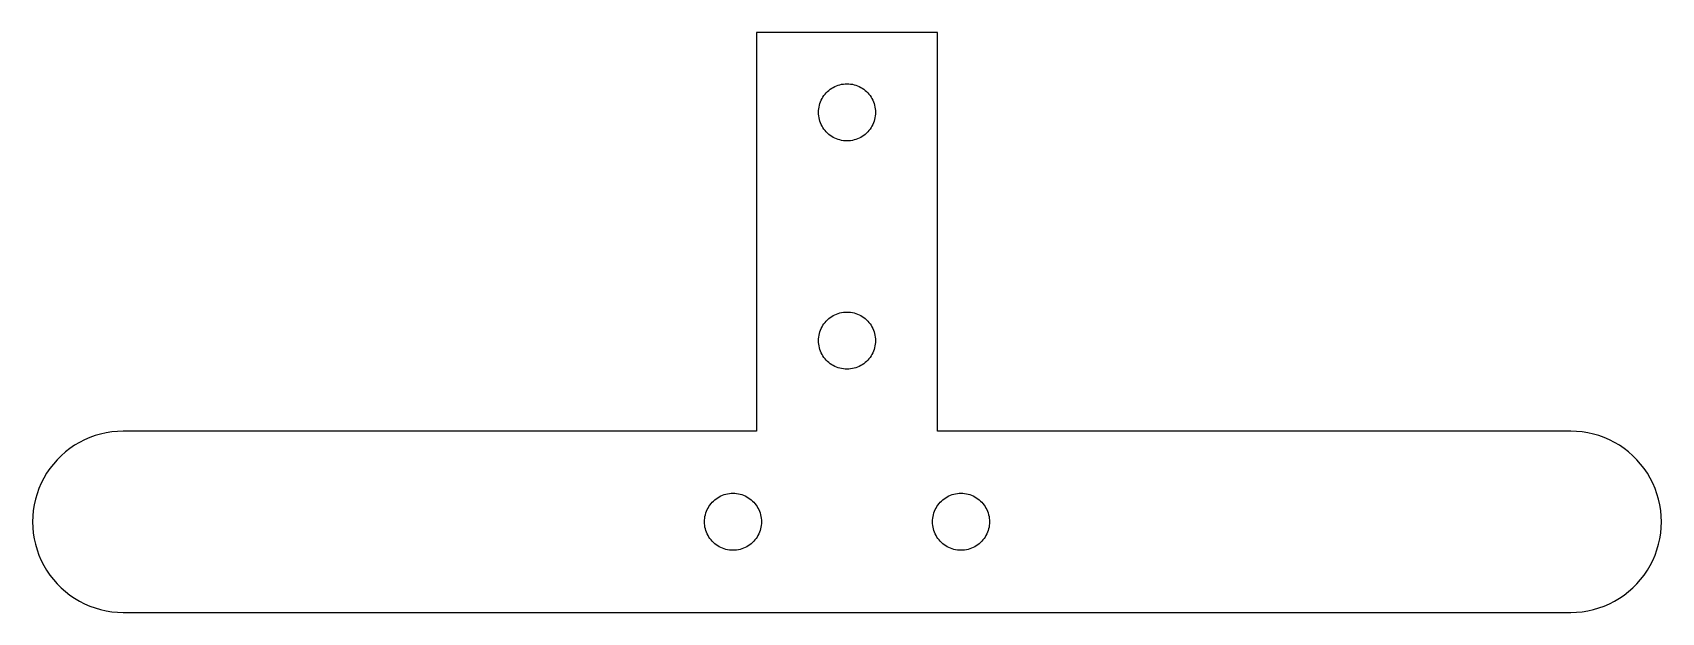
# Model space of a CAD drawing. Header units: metres. Extents: x -57 to 57, y -6 to 34.
import ezdxf

# ---------------------------------------------------------------- set-up
doc = ezdxf.new("R2010")
doc.units = ezdxf.units.M

msp = doc.modelspace()

# ---------------------------------------------------------------- linework, layer by layer
for p, q in [((6.35, 34.2898), (-6.35, 34.2898)), ((-6.35, 34.2898), (-6.35, 6.35)), ((6.35, 6.35), (6.35, 34.2898)), ((-1.75261, 29.6633), (-1.68827, 29.7714)), ((-1.68827, 29.7714), (-1.61773, 29.8753)), ((-1.61773, 29.8753), (-1.54099, 29.9745)), ((-1.54099, 29.9745), (-1.45766, 30.0687)), ((-1.45766, 30.0687), (-1.36891, 30.1578)), ((-1.36891, 30.1578), (-1.27473, 30.2408)), ((-1.27473, 30.2408), (-1.17551, 30.3179)), ((-1.17551, 30.3179), (-1.07164, 30.3885)), ((-1.07164, 30.3885), (-0.963507, 30.4524)), ((-0.963507, 30.4524), (-0.851498, 30.5094)), ((-0.851498, 30.5094), (-0.736002, 30.5594)), ((-0.736002, 30.5594), (-0.617792, 30.602)), ((-0.617792, 30.602), (-0.497256, 30.6369)), ((-0.497256, 30.6369), (-0.374396, 30.6644)), ((-0.374396, 30.6644), (-0.250372, 30.6842)), ((-0.250372, 30.6842), (-0.125574, 30.6958)), ((-0.125574, 30.6958), (0, 30.6997)), ((0, 30.6997), (0.125574, 30.6958)), ((0.125574, 30.6958), (0.250372, 30.6842)), ((0.250372, 30.6842), (0.374396, 30.6644)), ((0.374396, 30.6644), (0.497256, 30.6369)), ((0.497256, 30.6369), (0.617792, 30.602)), ((0.617792, 30.602), (0.736002, 30.5594)), ((0.736002, 30.5594), (0.851498, 30.5094)), ((0.851498, 30.5094), (0.963507, 30.4524)), ((0.963507, 30.4524), (1.07164, 30.3885)), ((1.07164, 30.3885), (1.17551, 30.3179)), ((1.17551, 30.3179), (1.27473, 30.2408)), ((1.27473, 30.2408), (1.36891, 30.1578)), ((1.36891, 30.1578), (1.45766, 30.0687)), ((1.45766, 30.0687), (1.54099, 29.9745)), ((1.54099, 29.9745), (1.61773, 29.8753)), ((1.61773, 29.8753), (1.68827, 29.7714)), ((1.68827, 29.7714), (1.75261, 29.6633)), ((-1.99988, 28.6998), (-1.996, 28.8254)), ((-1.996, 28.5742), (-1.99988, 28.6998)), ((-1.996, 28.8254), (-1.98399, 28.9506)), ((-1.98399, 28.9506), (-1.96422, 29.0746)), ((-1.96422, 29.0746), (-1.93709, 29.1971)), ((-1.93709, 29.1971), (-1.90182, 29.318)), ((-1.90182, 29.318), (-1.85919, 29.4362)), ((-1.85919, 29.4362), (-1.80958, 29.5513)), ((-1.80958, 29.5513), (-1.75261, 29.6633)), ((1.75261, 29.6633), (1.80958, 29.5513)), ((1.80958, 29.5513), (1.85919, 29.4362)), ((1.85919, 29.4362), (1.90182, 29.318)), ((1.90182, 29.318), (1.93709, 29.1971)), ((1.93709, 29.1971), (1.96422, 29.0746)), ((1.96422, 29.0746), (1.98399, 28.9506)), ((1.98399, 28.9506), (1.996, 28.8254)), ((1.996, 28.8254), (1.99988, 28.6998)), ((1.99988, 28.6998), (1.996, 28.5742)), ((-1.98399, 28.449), (-1.996, 28.5742)), ((-1.96422, 28.325), (-1.98399, 28.449)), ((-1.93709, 28.2025), (-1.96422, 28.325)), ((-1.90182, 28.0816), (-1.93709, 28.2025)), ((-1.85919, 27.9634), (-1.90182, 28.0816)), ((-1.80958, 27.8483), (-1.85919, 27.9634)), ((-1.75261, 27.7363), (-1.80958, 27.8483)), ((-1.68827, 27.6282), (-1.75261, 27.7363)), ((-1.61773, 27.5243), (-1.68827, 27.6282)), ((-1.54099, 27.4251), (-1.61773, 27.5243)), ((1.61773, 27.5243), (1.54099, 27.4251)), ((1.68827, 27.6282), (1.61773, 27.5243)), ((1.75261, 27.7363), (1.68827, 27.6282)), ((1.80958, 27.8483), (1.75261, 27.7363)), ((1.85919, 27.9634), (1.80958, 27.8483)), ((1.90182, 28.0816), (1.85919, 27.9634)), ((1.93709, 28.2025), (1.90182, 28.0816)), ((1.96422, 28.325), (1.93709, 28.2025)), ((1.98399, 28.449), (1.96422, 28.325)), ((1.996, 28.5742), (1.98399, 28.449)), ((-1.45766, 27.3309), (-1.54099, 27.4251)), ((-1.36891, 27.2417), (-1.45766, 27.3309)), ((-1.27473, 27.1588), (-1.36891, 27.2417)), ((-1.17551, 27.0817), (-1.27473, 27.1588)), ((-1.07164, 27.0111), (-1.17551, 27.0817)), ((-0.963507, 26.9472), (-1.07164, 27.0111)), ((-0.851498, 26.8902), (-0.963507, 26.9472)), ((-0.736002, 26.8402), (-0.851498, 26.8902)), ((-0.617792, 26.7976), (-0.736002, 26.8402)), ((-0.497256, 26.7627), (-0.617792, 26.7976)), ((-0.374396, 26.7352), (-0.497256, 26.7627)), ((-0.250372, 26.7154), (-0.374396, 26.7352)), ((-0.125574, 26.7038), (-0.250372, 26.7154)), ((0, 26.6999), (-0.125574, 26.7038)), ((0.125574, 26.7038), (0, 26.6999)), ((0.250372, 26.7154), (0.125574, 26.7038)), ((0.374396, 26.7352), (0.250372, 26.7154)), ((0.497256, 26.7627), (0.374396, 26.7352)), ((0.617792, 26.7976), (0.497256, 26.7627)), ((0.736002, 26.8402), (0.617792, 26.7976)), ((0.851498, 26.8902), (0.736002, 26.8402)), ((0.963507, 26.9472), (0.851498, 26.8902)), ((1.07164, 27.0111), (0.963507, 26.9472)), ((1.17551, 27.0817), (1.07164, 27.0111)), ((1.27473, 27.1588), (1.17551, 27.0817)), ((1.36891, 27.2417), (1.27473, 27.1588)), ((1.45766, 27.3309), (1.36891, 27.2417)), ((1.54099, 27.4251), (1.45766, 27.3309)), ((-1.75261, 13.6635), (-1.68827, 13.7716)), ((-1.68827, 13.7716), (-1.61773, 13.8755)), ((-1.61773, 13.8755), (-1.54099, 13.9747)), ((-1.54099, 13.9747), (-1.45766, 14.0689)), ((-1.45766, 14.0689), (-1.36891, 14.1577)), ((-1.36891, 14.1577), (-1.27473, 14.241)), ((-1.27473, 14.241), (-1.17551, 14.3177)), ((-1.17551, 14.3177), (-1.07164, 14.3883)), ((-1.07164, 14.3883), (-0.963507, 14.4526)), ((-0.963507, 14.4526), (-0.851498, 14.5096)), ((-0.851498, 14.5096), (-0.736002, 14.5592)), ((-0.736002, 14.5592), (-0.617792, 14.6018)), ((-0.617792, 14.6018), (-0.497256, 14.6371)), ((-0.497256, 14.6371), (-0.374396, 14.6642)), ((-0.374396, 14.6642), (-0.250372, 14.684)), ((-0.250372, 14.684), (-0.125574, 14.696)), ((-0.125574, 14.696), (0, 14.6999)), ((0, 14.6999), (0.125574, 14.696)), ((0.125574, 14.696), (0.250372, 14.684)), ((0.250372, 14.684), (0.374396, 14.6642)), ((0.374396, 14.6642), (0.497256, 14.6371)), ((0.497256, 14.6371), (0.617792, 14.6018)), ((0.617792, 14.6018), (0.736002, 14.5592)), ((0.736002, 14.5592), (0.851498, 14.5096)), ((0.851498, 14.5096), (0.963507, 14.4526)), ((0.963507, 14.4526), (1.07164, 14.3883)), ((1.07164, 14.3883), (1.17551, 14.3177)), ((1.17551, 14.3177), (1.27473, 14.241)), ((1.27473, 14.241), (1.36891, 14.1577)), ((1.36891, 14.1577), (1.45766, 14.0689)), ((1.45766, 14.0689), (1.54099, 13.9747)), ((1.54099, 13.9747), (1.61773, 13.8755)), ((1.61773, 13.8755), (1.68827, 13.7716)), ((1.68827, 13.7716), (1.75261, 13.6635)), ((-1.99988, 12.7), (-1.996, 12.8256)), ((-1.996, 12.574), (-1.99988, 12.7)), ((-1.996, 12.8256), (-1.98399, 12.9504)), ((-1.98399, 12.4492), (-1.996, 12.574)), ((-1.98399, 12.9504), (-1.96422, 13.0744)), ((-1.96422, 13.0744), (-1.93709, 13.1973)), ((-1.93709, 13.1973), (-1.90182, 13.3178)), ((-1.90182, 13.3178), (-1.85919, 13.436)), ((-1.85919, 13.436), (-1.80958, 13.5515)), ((-1.80958, 13.5515), (-1.75261, 13.6635)), ((1.75261, 13.6635), (1.80958, 13.5515)), ((1.80958, 13.5515), (1.85919, 13.436)), ((1.85919, 13.436), (1.90182, 13.3178)), ((1.90182, 13.3178), (1.93709, 13.1973)), ((1.93709, 13.1973), (1.96422, 13.0744)), ((1.96422, 13.0744), (1.98399, 12.9504)), ((1.98399, 12.9504), (1.996, 12.8256)), ((1.996, 12.574), (1.98399, 12.4492)), ((1.996, 12.8256), (1.99988, 12.7)), ((1.99988, 12.7), (1.996, 12.574)), ((-1.96422, 12.3252), (-1.98399, 12.4492)), ((-1.93709, 12.2024), (-1.96422, 12.3252)), ((-1.90182, 12.0818), (-1.93709, 12.2024)), ((-1.85919, 11.9636), (-1.90182, 12.0818)), ((-1.80958, 11.8481), (-1.85919, 11.9636)), ((-1.75261, 11.7361), (-1.80958, 11.8481)), ((-1.68827, 11.628), (-1.75261, 11.7361)), ((-1.61773, 11.5241), (-1.68827, 11.628)), ((-1.54099, 11.4249), (-1.61773, 11.5241)), ((1.61773, 11.5241), (1.54099, 11.4249)), ((1.68827, 11.628), (1.61773, 11.5241)), ((1.75261, 11.7361), (1.68827, 11.628)), ((1.80958, 11.8481), (1.75261, 11.7361)), ((1.85919, 11.9636), (1.80958, 11.8481)), ((1.90182, 12.0818), (1.85919, 11.9636)), ((1.93709, 12.2024), (1.90182, 12.0818)), ((1.96422, 12.3252), (1.93709, 12.2024)), ((1.98399, 12.4492), (1.96422, 12.3252)), ((-1.45766, 11.3307), (-1.54099, 11.4249)), ((-1.36891, 11.2419), (-1.45766, 11.3307)), ((-1.27473, 11.1586), (-1.36891, 11.2419)), ((-1.17551, 11.0819), (-1.27473, 11.1586)), ((-1.07164, 11.0113), (-1.17551, 11.0819)), ((-0.963507, 10.947), (-1.07164, 11.0113)), ((-0.851498, 10.89), (-0.963507, 10.947)), ((-0.736002, 10.8404), (-0.851498, 10.89)), ((-0.617792, 10.7978), (-0.736002, 10.8404)), ((-0.497256, 10.7625), (-0.617792, 10.7978)), ((-0.374396, 10.7354), (-0.497256, 10.7625)), ((-0.250372, 10.7156), (-0.374396, 10.7354)), ((-0.125574, 10.7036), (-0.250372, 10.7156)), ((0, 10.6997), (-0.125574, 10.7036)), ((0.125574, 10.7036), (0, 10.6997)), ((0.250372, 10.7156), (0.125574, 10.7036)), ((0.374396, 10.7354), (0.250372, 10.7156)), ((0.497256, 10.7625), (0.374396, 10.7354)), ((0.617792, 10.7978), (0.497256, 10.7625)), ((0.736002, 10.8404), (0.617792, 10.7978)), ((0.851498, 10.89), (0.736002, 10.8404)), ((0.963507, 10.947), (0.851498, 10.89)), ((1.07164, 11.0113), (0.963507, 10.947)), ((1.17551, 11.0819), (1.07164, 11.0113)), ((1.27473, 11.1586), (1.17551, 11.0819)), ((1.36891, 11.2419), (1.27473, 11.1586)), ((1.45766, 11.3307), (1.36891, 11.2419)), ((1.54099, 11.4249), (1.45766, 11.3307)), ((-53.5033, 5.74539), (-53.8591, 5.56439)), ((-53.1375, 5.9039), (-53.5033, 5.74539)), ((-52.7619, 6.03917), (-53.1375, 5.9039)), ((-52.379, 6.1504), (-52.7619, 6.03917)), ((-51.9898, 6.23722), (-52.379, 6.1504)), ((-51.5957, 6.29962), (-51.9898, 6.23722)), ((-51.1984, 6.33721), (-51.5957, 6.29962)), ((-50.8, 6.35), (-51.1984, 6.33721)), ((-6.35, 6.35), (-50.8, 6.35)), ((50.8, 6.35), (6.35, 6.35)), ((51.1984, 6.33721), (50.8, 6.35)), ((51.5957, 6.29962), (51.1984, 6.33721)), ((51.9898, 6.23722), (51.5957, 6.29962)), ((52.379, 6.1504), (51.9898, 6.23722)), ((52.7619, 6.03917), (52.379, 6.1504)), ((53.1375, 5.9039), (52.7619, 6.03917)), ((53.5033, 5.74539), (53.1375, 5.9039)), ((53.8591, 5.56439), (53.5033, 5.74539)), ((-55.1466, 4.62879), (-55.4288, 4.34663)), ((-54.8474, 4.89272), (-55.1466, 4.62879)), ((-54.5323, 5.1369), (-54.8474, 4.89272)), ((-54.2021, 5.3613), (-54.5323, 5.1369)), ((-53.8591, 5.56439), (-54.2021, 5.3613)), ((54.2021, 5.3613), (53.8591, 5.56439)), ((54.5323, 5.1369), (54.2021, 5.3613)), ((54.8474, 4.89272), (54.5323, 5.1369)), ((55.1466, 4.62879), (54.8474, 4.89272)), ((55.4288, 4.34663), (55.1466, 4.62879)), ((-55.9369, 3.73233), (-56.1613, 3.40212)), ((-55.6927, 4.04743), (-55.9369, 3.73233)), ((-55.4288, 4.34663), (-55.6927, 4.04743)), ((55.6927, 4.04743), (55.4288, 4.34663)), ((55.9369, 3.73233), (55.6927, 4.04743)), ((56.1613, 3.40212), (55.9369, 3.73233)), ((-56.7039, 2.33745), (-56.8392, 1.9619)), ((-56.5454, 2.70332), (-56.7039, 2.33745)), ((-56.3644, 3.05912), (-56.5454, 2.70332)), ((-56.1613, 3.40212), (-56.3644, 3.05912)), ((56.3644, 3.05912), (56.1613, 3.40212)), ((56.5454, 2.70332), (56.3644, 3.05912)), ((56.7039, 2.33745), (56.5454, 2.70332)), ((56.8392, 1.9619), (56.7039, 2.33745)), ((-57.0372, 1.18985), (-57.0996, 0.795688)), ((-56.9504, 1.57897), (-57.0372, 1.18985)), ((-56.8392, 1.9619), (-56.9504, 1.57897)), ((-9.68856, 1.07164), (-9.61802, 1.17551)), ((-9.61802, 1.17551), (-9.54089, 1.27473)), ((-9.54089, 1.27473), (-9.45756, 1.36891)), ((-9.45756, 1.36891), (-9.36881, 1.45766)), ((-9.36881, 1.45766), (-9.27463, 1.54099)), ((-9.27463, 1.54099), (-9.17541, 1.61773)), ((-9.17541, 1.61773), (-9.07154, 1.68827)), ((-9.07154, 1.68827), (-8.96341, 1.75261)), ((-8.96341, 1.75261), (-8.8514, 1.80958)), ((-8.8514, 1.80958), (-8.7359, 1.85919)), ((-8.7359, 1.85919), (-8.61769, 1.90182)), ((-8.61769, 1.90182), (-8.49716, 1.93709)), ((-8.49716, 1.93709), (-8.37468, 1.96422)), ((-8.37468, 1.96422), (-8.25066, 1.98399)), ((-8.25066, 1.98399), (-8.12547, 1.996)), ((-8.12547, 1.996), (-7.9999, 1.99988)), ((-7.9999, 1.99988), (-7.87433, 1.996)), ((-7.87433, 1.996), (-7.74914, 1.98399)), ((-7.74914, 1.98399), (-7.62512, 1.96422)), ((-7.62512, 1.96422), (-7.50226, 1.93709)), ((-7.50226, 1.93709), (-7.38172, 1.90182)), ((-7.38172, 1.90182), (-7.26351, 1.85919)), ((-7.26351, 1.85919), (-7.1484, 1.80958)), ((-7.1484, 1.80958), (-7.03639, 1.75261)), ((-7.03639, 1.75261), (-6.92826, 1.68827)), ((-6.92826, 1.68827), (-6.82439, 1.61773)), ((-6.82439, 1.61773), (-6.72478, 1.54099)), ((-6.72478, 1.54099), (-6.6306, 1.45766)), ((-6.6306, 1.45766), (-6.54185, 1.36891)), ((-6.54185, 1.36891), (-6.45891, 1.27473)), ((-6.45891, 1.27473), (-6.38178, 1.17551)), ((-6.38178, 1.17551), (-6.31124, 1.07164)), ((6.31124, 1.07164), (6.38178, 1.17551)), ((6.38178, 1.17551), (6.45891, 1.27473)), ((6.45891, 1.27473), (6.54185, 1.36891)), ((6.54185, 1.36891), (6.6306, 1.45766)), ((6.6306, 1.45766), (6.72478, 1.54099)), ((6.72478, 1.54099), (6.82439, 1.61773)), ((6.82439, 1.61773), (6.92826, 1.68827)), ((6.92826, 1.68827), (7.03639, 1.75261)), ((7.03639, 1.75261), (7.1484, 1.80958)), ((7.1484, 1.80958), (7.26351, 1.85919)), ((7.26351, 1.85919), (7.38172, 1.90182)), ((7.38172, 1.90182), (7.50226, 1.93709)), ((7.50226, 1.93709), (7.62512, 1.96422)), ((7.62512, 1.96422), (7.74914, 1.98399)), ((7.74914, 1.98399), (7.87433, 1.996)), ((7.87433, 1.996), (7.9999, 1.99988)), ((7.9999, 1.99988), (8.12547, 1.996)), ((8.12547, 1.996), (8.25066, 1.98399)), ((8.25066, 1.98399), (8.37468, 1.96422)), ((8.37468, 1.96422), (8.49716, 1.93709)), ((8.49716, 1.93709), (8.61769, 1.90182)), ((8.61769, 1.90182), (8.7359, 1.85919)), ((8.7359, 1.85919), (8.8514, 1.80958)), ((8.8514, 1.80958), (8.96341, 1.75261)), ((8.96341, 1.75261), (9.07154, 1.68827)), ((9.07154, 1.68827), (9.17541, 1.61773)), ((9.17541, 1.61773), (9.27463, 1.54099)), ((9.27463, 1.54099), (9.36881, 1.45766)), ((9.36881, 1.45766), (9.45756, 1.36891)), ((9.45756, 1.36891), (9.54089, 1.27473)), ((9.54089, 1.27473), (9.61802, 1.17551)), ((9.61802, 1.17551), (9.68856, 1.07164)), ((56.9504, 1.57897), (56.8392, 1.9619)), ((57.0372, 1.18985), (56.9504, 1.57897)), ((57.0996, 0.795688), (57.0372, 1.18985)), ((-57.1372, 0.398425), (-57.15, 0)), ((-57.15, 0), (-57.1372, -0.398425)), ((-57.0996, 0.795688), (-57.1372, 0.398425)), ((-9.99978, 0), (-9.9959, 0.125574)), ((-9.9959, -0.125574), (-9.99978, 0)), ((-9.9959, 0.125574), (-9.98389, 0.250372)), ((-9.98389, 0.250372), (-9.96451, 0.374396)), ((-9.96451, 0.374396), (-9.93699, 0.497256)), ((-9.93699, 0.497256), (-9.90211, 0.617792)), ((-9.90211, 0.617792), (-9.85948, 0.736002)), ((-9.85948, 0.736002), (-9.80948, 0.851498)), ((-9.80948, 0.851498), (-9.75251, 0.963507)), ((-9.75251, 0.963507), (-9.68856, 1.07164)), ((-6.31124, 1.07164), (-6.24729, 0.963507)), ((-6.24729, 0.963507), (-6.19032, 0.851498)), ((-6.19032, 0.851498), (-6.14032, 0.736002)), ((-6.14032, 0.736002), (-6.09769, 0.617792)), ((-6.09769, 0.617792), (-6.06281, 0.497256)), ((-6.06281, 0.497256), (-6.03529, 0.374396)), ((-6.03529, 0.374396), (-6.01552, 0.250372)), ((-6.01552, 0.250372), (-6.0039, 0.125574)), ((-6.0039, 0.125574), (-5.99963, 0)), ((-5.99963, 0), (-6.0039, -0.125574)), ((5.99963, 0), (6.0039, 0.125574)), ((6.0039, -0.125574), (5.99963, 0)), ((6.0039, 0.125574), (6.01552, 0.250372)), ((6.01552, 0.250372), (6.03529, 0.374396)), ((6.03529, 0.374396), (6.06281, 0.497256)), ((6.06281, 0.497256), (6.09769, 0.617792)), ((6.09769, 0.617792), (6.14032, 0.736002)), ((6.14032, 0.736002), (6.19032, 0.851498)), ((6.19032, 0.851498), (6.24729, 0.963507)), ((6.24729, 0.963507), (6.31124, 1.07164)), ((9.68856, 1.07164), (9.75251, 0.963507)), ((9.75251, 0.963507), (9.80948, 0.851498)), ((9.80948, 0.851498), (9.85948, 0.736002)), ((9.85948, 0.736002), (9.90211, 0.617792)), ((9.90211, 0.617792), (9.93699, 0.497256)), ((9.93699, 0.497256), (9.96451, 0.374396)), ((9.96451, 0.374396), (9.98389, 0.250372)), ((9.98389, 0.250372), (9.9959, 0.125574)), ((9.9959, 0.125574), (9.99978, 0)), ((9.99978, 0), (9.9959, -0.125574)), ((57.1372, 0.398425), (57.0996, 0.795688)), ((57.15, 0), (57.1372, 0.398425)), ((57.1372, -0.398425), (57.15, 0)), ((-57.1372, -0.398425), (-57.0996, -0.795688)), ((-57.0996, -0.795688), (-57.0372, -1.18985)), ((-9.98389, -0.250372), (-9.9959, -0.125574)), ((-9.96451, -0.374396), (-9.98389, -0.250372)), ((-9.93699, -0.497256), (-9.96451, -0.374396)), ((-9.90211, -0.617792), (-9.93699, -0.497256)), ((-9.85948, -0.736002), (-9.90211, -0.617792)), ((-9.80948, -0.851498), (-9.85948, -0.736002)), ((-9.75251, -0.963507), (-9.80948, -0.851498)), ((-9.68856, -1.07164), (-9.75251, -0.963507)), ((-9.61802, -1.17551), (-9.68856, -1.07164)), ((-6.31124, -1.07164), (-6.38178, -1.17551)), ((-6.24729, -0.963507), (-6.31124, -1.07164)), ((-6.19032, -0.851498), (-6.24729, -0.963507)), ((-6.14032, -0.736002), (-6.19032, -0.851498)), ((-6.09769, -0.617792), (-6.14032, -0.736002)), ((-6.06281, -0.497256), (-6.09769, -0.617792)), ((-6.03529, -0.374396), (-6.06281, -0.497256)), ((-6.01552, -0.250372), (-6.03529, -0.374396)), ((-6.0039, -0.125574), (-6.01552, -0.250372)), ((6.01552, -0.250372), (6.0039, -0.125574)), ((6.03529, -0.374396), (6.01552, -0.250372)), ((6.06281, -0.497256), (6.03529, -0.374396)), ((6.09769, -0.617792), (6.06281, -0.497256)), ((6.14032, -0.736002), (6.09769, -0.617792)), ((6.19032, -0.851498), (6.14032, -0.736002)), ((6.24729, -0.963507), (6.19032, -0.851498)), ((6.31124, -1.07164), (6.24729, -0.963507)), ((6.38178, -1.17551), (6.31124, -1.07164)), ((9.68856, -1.07164), (9.61802, -1.17551)), ((9.75251, -0.963507), (9.68856, -1.07164)), ((9.80948, -0.851498), (9.75251, -0.963507)), ((9.85948, -0.736002), (9.80948, -0.851498)), ((9.90211, -0.617792), (9.85948, -0.736002)), ((9.93699, -0.497256), (9.90211, -0.617792)), ((9.96451, -0.374396), (9.93699, -0.497256)), ((9.98389, -0.250372), (9.96451, -0.374396)), ((9.9959, -0.125574), (9.98389, -0.250372)), ((57.0372, -1.18985), (57.0996, -0.795688)), ((57.0996, -0.795688), (57.1372, -0.398425)), ((-57.0372, -1.18985), (-56.9504, -1.57897)), ((-56.9504, -1.57897), (-56.8392, -1.9619)), ((-56.8392, -1.9619), (-56.7039, -2.33745)), ((-9.54089, -1.27473), (-9.61802, -1.17551)), ((-9.45756, -1.36891), (-9.54089, -1.27473)), ((-9.36881, -1.45766), (-9.45756, -1.36891)), ((-9.27463, -1.54099), (-9.36881, -1.45766)), ((-9.17541, -1.61773), (-9.27463, -1.54099)), ((-9.07154, -1.68827), (-9.17541, -1.61773)), ((-8.96341, -1.75261), (-9.07154, -1.68827)), ((-8.8514, -1.80958), (-8.96341, -1.75261)), ((-8.7359, -1.85919), (-8.8514, -1.80958)), ((-8.61769, -1.90182), (-8.7359, -1.85919)), ((-8.49716, -1.93709), (-8.61769, -1.90182)), ((-8.37468, -1.96422), (-8.49716, -1.93709)), ((-8.25066, -1.98399), (-8.37468, -1.96422)), ((-8.12547, -1.996), (-8.25066, -1.98399)), ((-7.9999, -1.99988), (-8.12547, -1.996)), ((-7.87433, -1.996), (-7.9999, -1.99988)), ((-7.74914, -1.98399), (-7.87433, -1.996)), ((-7.62512, -1.96422), (-7.74914, -1.98399)), ((-7.50226, -1.93709), (-7.62512, -1.96422)), ((-7.38172, -1.90182), (-7.50226, -1.93709)), ((-7.26351, -1.85919), (-7.38172, -1.90182)), ((-7.1484, -1.80958), (-7.26351, -1.85919)), ((-7.03639, -1.75261), (-7.1484, -1.80958)), ((-6.92826, -1.68827), (-7.03639, -1.75261)), ((-6.82439, -1.61773), (-6.92826, -1.68827)), ((-6.72478, -1.54099), (-6.82439, -1.61773)), ((-6.6306, -1.45766), (-6.72478, -1.54099)), ((-6.54185, -1.36891), (-6.6306, -1.45766)), ((-6.45891, -1.27473), (-6.54185, -1.36891)), ((-6.38178, -1.17551), (-6.45891, -1.27473)), ((6.45891, -1.27473), (6.38178, -1.17551)), ((6.54185, -1.36891), (6.45891, -1.27473)), ((6.6306, -1.45766), (6.54185, -1.36891)), ((6.72478, -1.54099), (6.6306, -1.45766)), ((6.82439, -1.61773), (6.72478, -1.54099)), ((6.92826, -1.68827), (6.82439, -1.61773)), ((7.03639, -1.75261), (6.92826, -1.68827)), ((7.1484, -1.80958), (7.03639, -1.75261)), ((7.26351, -1.85919), (7.1484, -1.80958)), ((7.38172, -1.90182), (7.26351, -1.85919)), ((7.50226, -1.93709), (7.38172, -1.90182)), ((7.62512, -1.96422), (7.50226, -1.93709)), ((7.74914, -1.98399), (7.62512, -1.96422)), ((7.87433, -1.996), (7.74914, -1.98399)), ((7.9999, -1.99988), (7.87433, -1.996)), ((8.12547, -1.996), (7.9999, -1.99988)), ((8.25066, -1.98399), (8.12547, -1.996)), ((8.37468, -1.96422), (8.25066, -1.98399)), ((8.49716, -1.93709), (8.37468, -1.96422)), ((8.61769, -1.90182), (8.49716, -1.93709)), ((8.7359, -1.85919), (8.61769, -1.90182)), ((8.8514, -1.80958), (8.7359, -1.85919)), ((8.96341, -1.75261), (8.8514, -1.80958)), ((9.07154, -1.68827), (8.96341, -1.75261)), ((9.17541, -1.61773), (9.07154, -1.68827)), ((9.27463, -1.54099), (9.17541, -1.61773)), ((9.36881, -1.45766), (9.27463, -1.54099)), ((9.45756, -1.36891), (9.36881, -1.45766)), ((9.54089, -1.27473), (9.45756, -1.36891)), ((9.61802, -1.17551), (9.54089, -1.27473)), ((56.7039, -2.33745), (56.8392, -1.9619)), ((56.8392, -1.9619), (56.9504, -1.57897)), ((56.9504, -1.57897), (57.0372, -1.18985)), ((-56.7039, -2.33745), (-56.5454, -2.70332)), ((-56.5454, -2.70332), (-56.3644, -3.05912)), ((-56.3644, -3.05912), (-56.1613, -3.40212)), ((-56.1613, -3.40212), (-55.9369, -3.73233)), ((55.9369, -3.73233), (56.1613, -3.40212)), ((56.1613, -3.40212), (56.3644, -3.05912)), ((56.3644, -3.05912), (56.5454, -2.70332)), ((56.5454, -2.70332), (56.7039, -2.33745)), ((-55.9369, -3.73233), (-55.6927, -4.04743)), ((-55.6927, -4.04743), (-55.4288, -4.34663)), ((-55.4288, -4.34663), (-55.1466, -4.62879)), ((55.1466, -4.62879), (55.4288, -4.34663)), ((55.4288, -4.34663), (55.6927, -4.04743)), ((55.6927, -4.04743), (55.9369, -3.73233)), ((-55.1466, -4.62879), (-54.8474, -4.89272)), ((-54.8474, -4.89272), (-54.5323, -5.1369)), ((-54.5323, -5.1369), (-54.2021, -5.3613)), ((-54.2021, -5.3613), (-53.8591, -5.56439)), ((-53.8591, -5.56439), (-53.5033, -5.74539)), ((53.5033, -5.74539), (53.8591, -5.56439)), ((53.8591, -5.56439), (54.2021, -5.3613)), ((54.2021, -5.3613), (54.5323, -5.1369)), ((54.5323, -5.1369), (54.8474, -4.89272)), ((54.8474, -4.89272), (55.1466, -4.62879)), ((-53.5033, -5.74539), (-53.1375, -5.9039)), ((-53.1375, -5.9039), (-52.7619, -6.03917)), ((-52.7619, -6.03917), (-52.379, -6.1504)), ((-52.379, -6.1504), (-51.9898, -6.23722)), ((-51.9898, -6.23722), (-51.5957, -6.29962)), ((-51.5957, -6.29962), (-51.1984, -6.33721)), ((-51.1984, -6.33721), (-50.8, -6.35)), ((-50.8, -6.35), (50.8, -6.35)), ((50.8, -6.35), (51.1984, -6.33721)), ((51.1984, -6.33721), (51.5957, -6.29962)), ((51.5957, -6.29962), (51.9898, -6.23722)), ((51.9898, -6.23722), (52.379, -6.1504)), ((52.379, -6.1504), (52.7619, -6.03917)), ((52.7619, -6.03917), (53.1375, -5.9039)), ((53.1375, -5.9039), (53.5033, -5.74539))]:
    msp.add_line(p, q)

doc.saveas('drawing.dxf')
